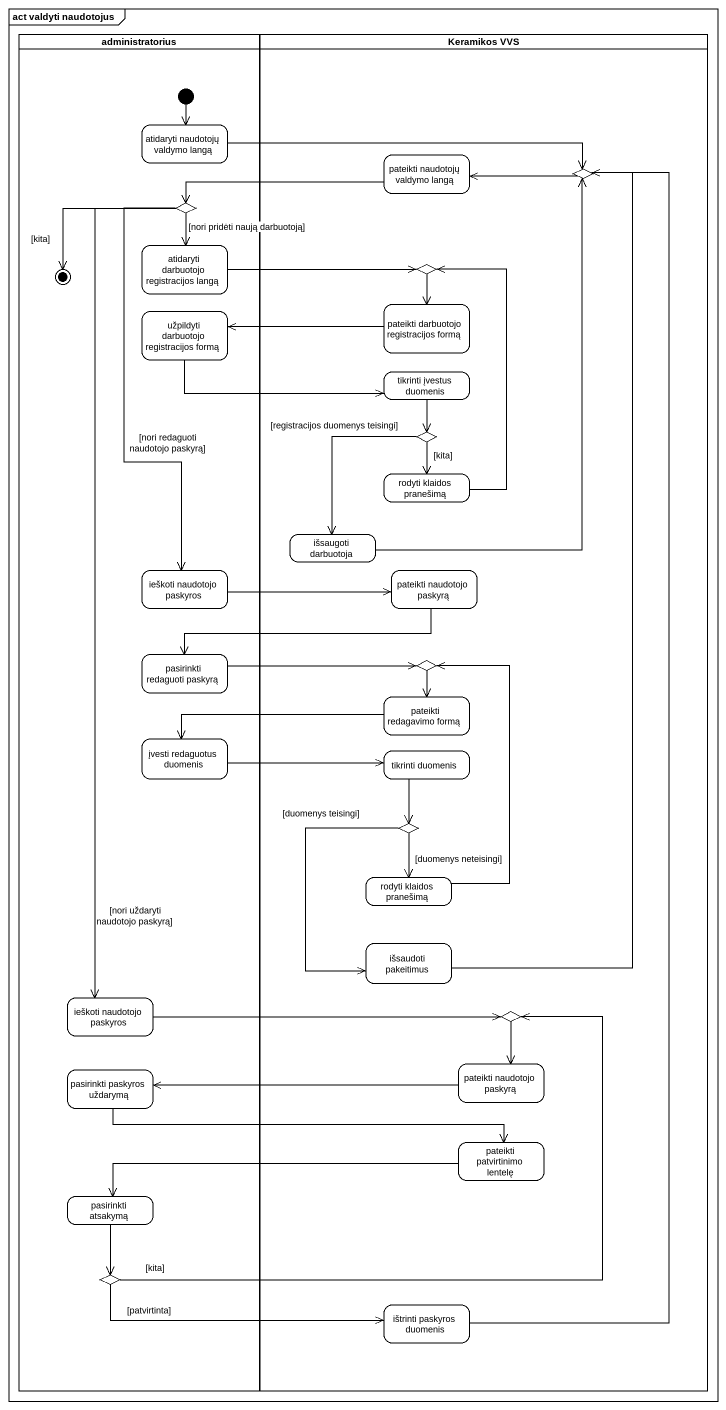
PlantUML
@startuml
mainframe act valdyti naudotojus
hide empty description
state administratorius <<partition>> {
  state "atidaryti naudotojų valdymo langą" as atidaryti_naudotojų_valdymo
  state choice1 <<choice>>
  state "atidaryti darbuotojo registracijos langą" as atidaryti_darbuotojo
  state "užpildyti darbuotojo registracijos formą" as užpildyti_darbuotojo
  state "ieškoti naudotojo paskyros" as ieškoti_naudotojo_paskyros
  state "pasirinkti redaguoti paskyrą" as pasirinkti_redaguoti_paskyrą
  state "įvesti redaguotus duomenis" as įvesti_redaguotus_duomenis
  state "ieškoti naudotojo paskyros" as ieškoti_naudotojo_paskyros_2
  state "pasirinkti paskyros uždarymą" as pasirinkti_paskyros_uždarymą
  state "pasirinkti atsakymą" as pasirinkti_atsakymą
  state choice8 <<choice>>
  [*] --> atidaryti_naudotojų_valdymo
  choice1 -left-> [*] : [kita]
}
state "Keramikos VVS" as Keramikos_VVS <<partition>> {
  state "pateikti naudotojų valdymo langą" as pateikti_naudotojų_valdymo
  state choice2 <<choice>>
  state choice3 <<choice>>
  state "pateikti darbuotojo registracijos formą" as pateikti_darbuotojo
  state "tikrinti įvestus duomenis" as tikrinti_įvestus_duomenis
  state choice4 <<choice>>
  state "rodyti klaidos pranešimą" as rodyti_klaidos_pranešimą
  state "išsaugoti darbuotoja" as išsaugoti_darbuotoja
  state "pateikti naudotojo paskyrą" as pateikti_naudotojo_paskyrą
  state choice5 <<choice>>
  state "pateikti redagavimo formą" as pateikti_redagavimo_formą
  state "tikrinti duomenis" as tikrinti_duomenis
  state choice6 <<choice>>
  state "rodyti klaidos pranešimą" as rodyti_klaidos_pranešimą_2
  state "išsaudoti pakeitimus" as išsaudoti_pakeitimus
  state choice7 <<choice>>
  state "pateikti naudotojo paskyrą" as pateikti_naudotojo_paskyrą_2
  state "pateikti patvirtinimo lentelę" as pateikti_patvirtinimo
  state "ištrinti paskyros duomenis" as ištrinti_paskyros_duomenis
}
atidaryti_naudotojų_valdymo -right-> choice2
pateikti_naudotojų_valdymo -left-> choice1
choice1 --> atidaryti_darbuotojo : [nori pridėti naują darbuotoją]
choice1 --> ieškoti_naudotojo_paskyros : [nori redaguoti naudotojo paskyrą]
choice1 --> ieškoti_naudotojo_paskyros_2 : [nori uždaryti naudotojo paskyrą]
choice2 -left-> pateikti_naudotojų_valdymo
atidaryti_darbuotojo -right-> choice3
choice3 --> pateikti_darbuotojo
užpildyti_darbuotojo -right-> tikrinti_įvestus_duomenis
pateikti_darbuotojo -left-> užpildyti_darbuotojo
tikrinti_įvestus_duomenis --> choice4
choice4 --> rodyti_klaidos_pranešimą : [kita]
choice4 --> išsaugoti_darbuotoja : [registracijos duomenys teisingi]
rodyti_klaidos_pranešimą -up-> choice3
išsaugoti_darbuotoja -up-> choice2
ieškoti_naudotojo_paskyros -right-> pateikti_naudotojo_paskyrą
pateikti_naudotojo_paskyrą -left-> pasirinkti_redaguoti_paskyrą
pasirinkti_redaguoti_paskyrą -right-> choice5
choice5 --> pateikti_redagavimo_formą
pateikti_redagavimo_formą -left-> įvesti_redaguotus_duomenis
įvesti_redaguotus_duomenis -right-> tikrinti_duomenis
tikrinti_duomenis --> choice6
choice6 --> rodyti_klaidos_pranešimą_2 : [duomenys neteisingi]
choice6 --> išsaudoti_pakeitimus : [duomenys teisingi]
rodyti_klaidos_pranešimą_2 -up-> choice5
išsaudoti_pakeitimus -up-> choice2
ieškoti_naudotojo_paskyros_2 -right-> choice7
choice7 --> pateikti_naudotojo_paskyrą_2
pasirinkti_paskyros_uždarymą -right-> pateikti_patvirtinimo
pateikti_naudotojo_paskyrą_2 -left-> pasirinkti_paskyros_uždarymą
pateikti_patvirtinimo -left-> pasirinkti_atsakymą
pasirinkti_atsakymą --> choice8
choice8 -up-> choice7 : [kita]
choice8 -right-> ištrinti_paskyros_duomenis : [patvirtinta]
ištrinti_paskyros_duomenis -up-> choice2
@enduml
